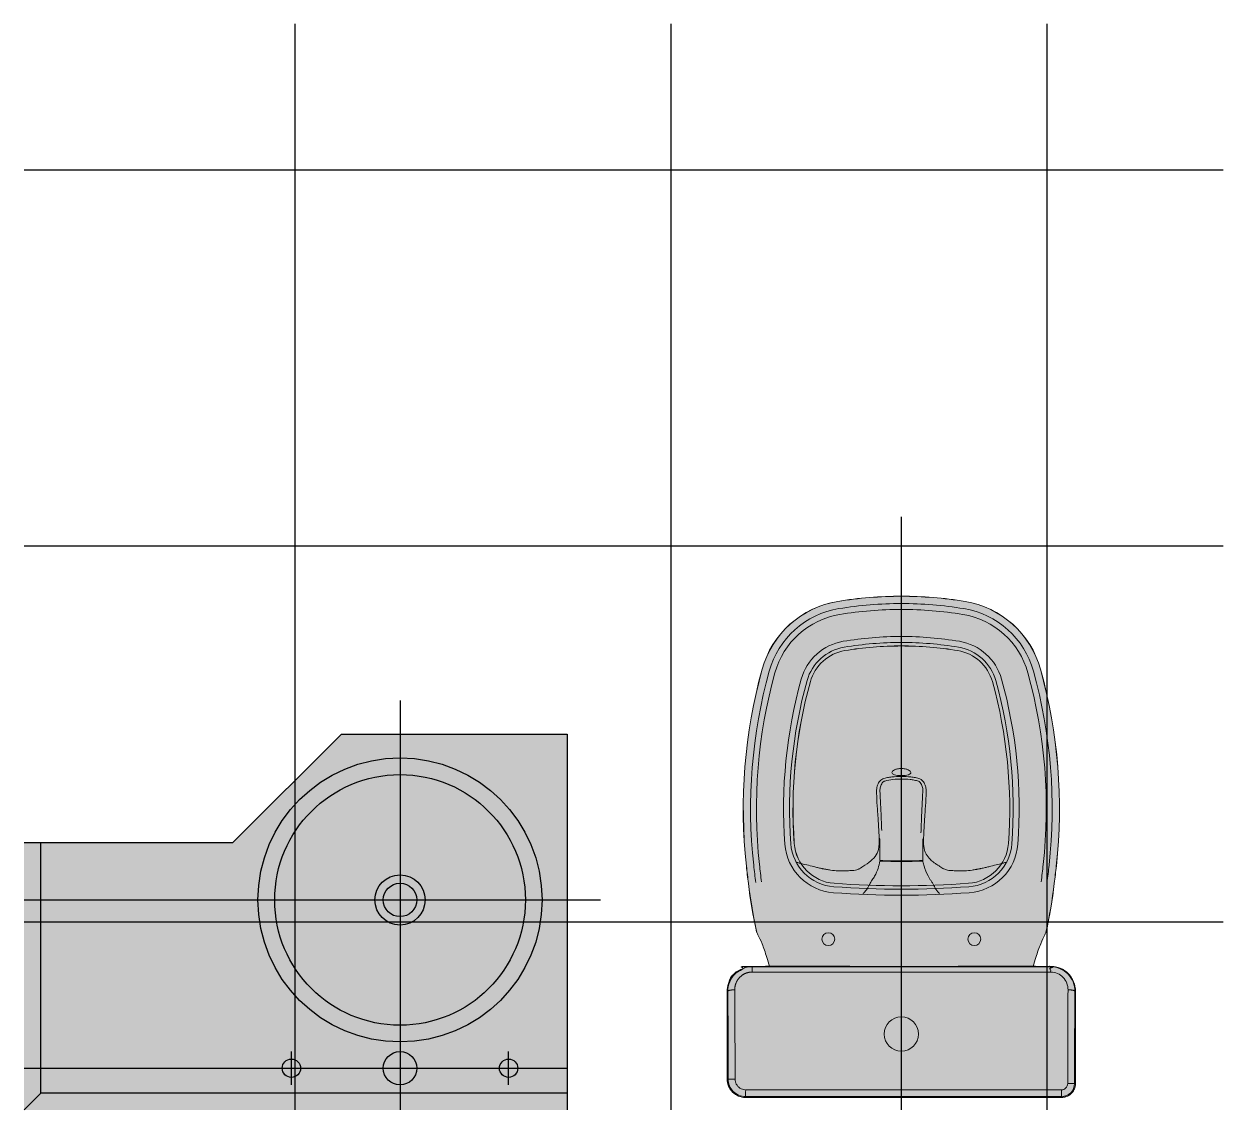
# Model space of a CAD drawing. Header units: millimetres. Extents: x -16.5 to 79.8, y -29.3 to 65.7.
# Drawn here: x -5.725 to -4.29, y -7.975 to -6.675 of the extents above; entities that cross this region are included whole.
import ezdxf

# ---------------------------------------------------------------- set-up
doc = ezdxf.new("R2010")
doc.units = ezdxf.units.MM
doc.header["$LTSCALE"] = 20
doc.linetypes.add('HIDDEN', pattern=[0.375, 0.25, -0.125])
doc.layers.add('ARQ-STA - MOBILIÁRIO_GERAL', color=251, linetype='Continuous')
doc.layers.add('ARQ-STA - PISOS_APARTAMENTOS - BANHEIROS', color=8, linetype='Continuous')

# ---------------------------------------------------------------- blocks, each defined once
blk = doc.blocks.new('MS - L1A - PRE - TOB - TIPO_1_AO_16 - MOBILIÁRIO - LAYOUT_GERAL')
at = {"layer": 'ARQ-STA - MOBILIÁRIO_GERAL'}
h = blk.add_hatch(color=255, dxfattribs=at)
h.dxf.hatch_style = 1
edge = h.paths.add_edge_path()
edge.add_arc((3315.5018, 1263.3795), 0.4717, 80.7069, 90.0006)
edge.add_arc((3315.5018, 1263.3795), 0.4717, 89.9995, 99.2931)
edge.add_arc((3315.4438, 1263.7339), 0.1127, -260.7069, -195.471)
edge.add_arc((3315.9387, 1263.5969), 0.6261, -195.471, -173.71)
edge.add_arc((3317.1934, 1263.7352), 1.8885, -173.71, -173.0728)
edge.add_arc((3315.9313, 1263.5819), 0.6171, -173.0728, -167.5958)
edge.add_spline(control_points=[(3315.3286, 1263.4493), (3315.3286, 1263.4493), (3315.3287, 1263.4489), (3315.3289, 1263.4486)], knot_values=[0, 0, 0, 0, 1, 1, 1, 1], degree=3, periodic=0)
edge.add_spline(control_points=[(3315.3289, 1263.4486), (3315.3293, 1263.4476), (3315.3298, 1263.4467), (3315.3302, 1263.4459)], knot_values=[0, 0, 0, 0, 1, 1, 1, 1], degree=3, periodic=0)
edge.add_spline(control_points=[(3315.3302, 1263.4459), (3315.3318, 1263.443), (3315.3334, 1263.4394), (3315.3351, 1263.4352)], knot_values=[0, 0, 0, 0, 1, 1, 1, 1], degree=3, periodic=0)
edge.add_spline(control_points=[(3315.3351, 1263.4352), (3315.3361, 1263.4328), (3315.337, 1263.4302), (3315.3389, 1263.4248), (3315.3398, 1263.4219), (3315.3407, 1263.419)], knot_values=[0, 0, 0, 0, 0.5, 0.5, 1, 1, 1, 1], degree=3, periodic=0)
edge.add_spline(control_points=[(3315.3408, 1263.4189), (3315.3418, 1263.4154), (3315.3429, 1263.4118), (3315.344, 1263.4082)], knot_values=[1.001746, 1.001746, 1.001746, 1.001746, 1.606549, 1.606549, 1.606549, 1.606549], degree=3, periodic=0)
edge.add_line((3315.344, 1263.4082), (3315.6596, 1263.4082))
edge.add_spline(control_points=[(3315.6596, 1263.4082), (3315.6607, 1263.4118), (3315.6618, 1263.4154), (3315.6629, 1263.4189)], knot_values=[-0.606371, -0.606371, -0.606371, -0.606371, -0.002879, -0.002879, -0.002879, -0.002879], degree=3, periodic=0)
edge.add_spline(control_points=[(3315.6629, 1263.419), (3315.6638, 1263.4219), (3315.6647, 1263.4247), (3315.6666, 1263.4302), (3315.6676, 1263.4328), (3315.6686, 1263.4352)], knot_values=[0, 0, 0, 0, 0.5, 0.5, 1, 1, 1, 1], degree=3, periodic=0)
edge.add_spline(control_points=[(3315.6686, 1263.4352), (3315.6702, 1263.4394), (3315.6719, 1263.443), (3315.6734, 1263.4459)], knot_values=[0, 0, 0, 0, 1, 1, 1, 1], degree=3, periodic=0)
edge.add_spline(control_points=[(3315.6734, 1263.4459), (3315.6739, 1263.4467), (3315.6743, 1263.4476), (3315.6748, 1263.4486)], knot_values=[0, 0, 0, 0, 1, 1, 1, 1], degree=3, periodic=0)
edge.add_spline(control_points=[(3315.6748, 1263.4486), (3315.6749, 1263.4488), (3315.675, 1263.4491), (3315.675, 1263.4493)], knot_values=[0, 0, 0, 0, 1, 1, 1, 1], degree=3, periodic=0)
edge.add_arc((3315.0725, 1263.5818), 0.6169, -12.4044, -6.9274)
edge.add_arc((3313.8102, 1263.7352), 1.8885, -6.9274, -6.29)
edge.add_arc((3315.065, 1263.5969), 0.6261, -6.29, 15.471)
edge.add_arc((3315.5598, 1263.7339), 0.1127, 15.471, 80.7069)
h = blk.add_hatch(color=255, dxfattribs=at)
h.dxf.hatch_style = 1
h.paths.add_polyline_path([(3315.1017, 1263.6863), (3315.1017, 1263.2363), (3314.4518, 1263.2363), (3314.4518, 1263.5563), (3314.7018, 1263.5563), (3314.8318, 1263.6863)])
h = blk.add_hatch(color=255, dxfattribs=at)
h.dxf.hatch_style = 1
h.paths.add_polyline_path([(3315.7102, 1263.3785), (3315.7102, 1263.268, -0.414214), (3315.6935, 1263.2513), (3315.3154, 1263.2513, -0.414214), (3315.2934, 1263.2733), (3315.2934, 1263.3785, -0.414214), (3315.3232, 1263.4082), (3315.6805, 1263.4082, -0.414215)])
at = {"layer": 'ARQ-STA - MOBILIÁRIO_GERAL', "linetype": 'Continuous', "lineweight": 18}
blk.add_line((3315.7102, 1263.268), (3315.7102, 1263.3785), dxfattribs=at)
at = {"layer": 'ARQ-STA - MOBILIÁRIO_GERAL', "linetype": 'Continuous', "lineweight": 13}
blk.add_line((3315.3154, 1263.2604), (3315.6935, 1263.2604), dxfattribs=at)
at = {"layer": 'ARQ-STA - MOBILIÁRIO_GERAL', "linetype": 'HIDDEN', "ltscale": 0.2}
for points in [[(3315.5017, 1263.9463), (3315.5017, 1263.2363)], [(3314.9018, 1263.7263), (3314.9018, 1263.2363)], [(3314.4518, 1263.4877), (3315.1418, 1263.4877)], [(3314.4518, 1263.2863), (3315.1017, 1263.2863)]]:
    blk.add_lwpolyline(points, dxfattribs=at)
at = {"layer": 'ARQ-STA - MOBILIÁRIO_GERAL', "linetype": 'Continuous', "lineweight": 18}
for points in [[(3315.3286, 1263.4493, -0.023908), (3315.3187, 1263.5074, -0.002781), (3315.3163, 1263.5283, -0.095237), (3315.3352, 1263.7639, -0.292591), (3315.4256, 1263.8451, -0.040573), (3315.5018, 1263.8513, -0.040573), (3315.578, 1263.8451, -0.292591), (3315.6684, 1263.7639, -0.095237), (3315.6873, 1263.5283)], [(3315.6873, 1263.5283, -0.002781), (3315.6849, 1263.5074, -0.023902), (3315.675, 1263.4493)], [(3315.6805, 1263.4082, -0.414214), (3315.7102, 1263.3785), (3315.7102, 1263.3785)], [(3315.6935, 1263.2513), (3315.3154, 1263.2513, -0.414214), (3315.2934, 1263.2733), (3315.2934, 1263.3785)]]:
    blk.add_lwpolyline(points, format="xyb", dxfattribs=at)
at = {"layer": 'ARQ-STA - MOBILIÁRIO_GERAL', "linetype": 'Continuous', "lineweight": 13}
for points in [[(3315.4257, 1263.845, -0.040573), (3315.5018, 1263.8512, -0.040573), (3315.578, 1263.845, -0.292591), (3315.6683, 1263.7639, -0.095237), (3315.6872, 1263.5283, -0.002781), (3315.6848, 1263.5075, -0.024218), (3315.6748, 1263.4486)], [(3315.3289, 1263.4486, -0.024218), (3315.3188, 1263.5075, -0.002781), (3315.3164, 1263.5283, -0.095237), (3315.3353, 1263.7639, -0.292591), (3315.4257, 1263.845)], [(3315.3344, 1263.5093, -0.002781), (3315.332, 1263.53, -0.095237), (3315.3505, 1263.7597, -0.292591), (3315.4282, 1263.8295, -0.040574), (3315.5018, 1263.8354, -0.040573), (3315.5755, 1263.8295, -0.292591), (3315.6532, 1263.7597, -0.095237), (3315.6716, 1263.53, -0.002781), (3315.6692, 1263.5093)]]:
    blk.add_lwpolyline(points, format="xyb", dxfattribs=at)
at = {"layer": 'ARQ-STA - MOBILIÁRIO_GERAL', "linetype": 'Continuous', "lineweight": 13, "extrusion": (0, 0, -1)}
for points in [[(-3315.6762, 1263.5085, -0.002781), (-3315.6786, 1263.5293, -0.095237), (-3315.6599, 1263.7616, -0.292591), (-3315.5766, 1263.8364, -0.040573), (-3315.5018, 1263.8425, -0.040573), (-3315.4271, 1263.8364, -0.292591), (-3315.3437, 1263.7616)], [(-3315.3437, 1263.7616, -0.095237), (-3315.3251, 1263.5293, -0.002781), (-3315.3275, 1263.5085)]]:
    blk.add_lwpolyline(points, format="xyb", dxfattribs=at)
for points in [[(-3315.6217, 1263.7521, -0.291578), (-3315.5713, 1263.7973, -0.04124), (-3315.5018, 1263.8031, -0.041239), (-3315.4323, 1263.7973, -0.291578), (-3315.382, 1263.7521, -0.08628), (-3315.3624, 1263.5545, -0.371727), (-3315.4205, 1263.4964, -0.037032), (-3315.5831, 1263.4964, -0.371727), (-3315.6413, 1263.5545, -0.08628)], [(-3315.5695, 1263.7862, -0.04124), (-3315.5018, 1263.7918, -0.04124), (-3315.4342, 1263.7862, -0.291578), (-3315.3929, 1263.749, -0.08628), (-3315.3736, 1263.5554, -0.371727), (-3315.4213, 1263.5076, -0.037032), (-3315.5823, 1263.5076, -0.371727), (-3315.63, 1263.5554, -0.08628), (-3315.6108, 1263.749, -0.291578)]]:
    blk.add_lwpolyline(points, format="xyb", close=True, dxfattribs=at)
at = {"layer": 'ARQ-STA - MOBILIÁRIO_GERAL', "linetype": 'Continuous', "lineweight": 13}
blk.add_lwpolyline([(3315.5018, 1263.7959, -0.04124), (3315.5702, 1263.7903, -0.291578), (3315.6148, 1263.7502, -0.08628), (3315.6341, 1263.555, -0.371727), (3315.5826, 1263.5035, -0.037032), (3315.421, 1263.5035, -0.371727), (3315.3695, 1263.555, -0.08628), (3315.3889, 1263.7502, -0.291578), (3315.4335, 1263.7903, -0.04124)], format="xyb", close=True, dxfattribs=at)
at = {"layer": 'ARQ-STA - MOBILIÁRIO_GERAL', "linetype": 'Continuous', "lineweight": 18, "extrusion": (0, 0, -1)}
blk.add_lwpolyline([(-3315.4213, 1263.5076, -0.037032), (-3315.5823, 1263.5076, -0.371727), (-3315.63, 1263.5554, -0.08628), (-3315.6108, 1263.749, -0.291578), (-3315.5695, 1263.7862, -0.04124), (-3315.5018, 1263.7917, -0.04124), (-3315.4342, 1263.7862, -0.291578), (-3315.3929, 1263.749, -0.08628), (-3315.3737, 1263.5554, -0.371727)], format="xyb", close=True, dxfattribs=at)
at = {"layer": 'ARQ-STA - MOBILIÁRIO_GERAL'}
for points in [[(3314.7018, 1263.5563), (3314.8318, 1263.6863), (3315.1017, 1263.6863), (3315.1017, 1263.2363)], [(3314.4518, 1263.5563), (3314.7018, 1263.5563)], [(3315.1017, 1263.2563), (3314.4718, 1263.2563), (3314.4718, 1263.5563)], [(3314.4718, 1263.2563), (3314.4518, 1263.2363)]]:
    blk.add_lwpolyline(points, dxfattribs=at)
at = {"layer": 'ARQ-STA - MOBILIÁRIO_GERAL', "linetype": 'HIDDEN', "ltscale": 0.1}
for points in [[(3314.7718, 1263.2663), (3314.7718, 1263.3063)], [(3315.0318, 1263.2663), (3315.0318, 1263.3063)]]:
    blk.add_lwpolyline(points, dxfattribs=at)
at = {"layer": 'ARQ-STA - MOBILIÁRIO_GERAL', "linetype": 'HIDDEN', "ltscale": 5}
blk.add_circle((3314.9018, 1263.4877), 0.17, dxfattribs=at)
at = {"layer": 'ARQ-STA - MOBILIÁRIO_GERAL'}
for centre, radius in [((3314.9018, 1263.4877), 0.15), ((3314.9018, 1263.4877), 0.03), ((3314.9018, 1263.4877), 0.02), ((3314.9018, 1263.2863), 0.02), ((3314.7718, 1263.2863), 0.011), ((3315.0318, 1263.2863), 0.011)]:
    blk.add_circle(centre, radius, dxfattribs=at)
at = {"layer": 'ARQ-STA - MOBILIÁRIO_GERAL', "linetype": 'Continuous', "lineweight": 18, "ltscale": 5, "extrusion": (0, 0, -1)}
for centre, radius in [((-3315.4145, 1263.4408), 0.0077), ((-3315.5891, 1263.4408), 0.0077), ((-3315.5018, 1263.3272), 0.0205)]:
    blk.add_circle(centre, radius, dxfattribs=at)
at = {"layer": 'ARQ-STA - MOBILIÁRIO_GERAL', "linetype": 'Continuous', "lineweight": 18}
for points, knots in [([(3315.5018, 1263.6365), (3315.5051, 1263.6365), (3315.5082, 1263.6369), (3315.5122, 1263.6382), (3315.5132, 1263.6392), (3315.5131, 1263.6413), (3315.512, 1263.6425), (3315.5091, 1263.6439), (3315.5078, 1263.6443), (3315.505, 1263.6449), (3315.5034, 1263.645), (3315.5018, 1263.645), (3315.5002, 1263.645), (3315.4986, 1263.6449), (3315.4958, 1263.6443), (3315.4946, 1263.6439), (3315.4916, 1263.6425), (3315.4906, 1263.6413), (3315.4905, 1263.6392), (3315.4915, 1263.6382), (3315.4945, 1263.6372), (3315.4957, 1263.637), (3315.4986, 1263.6366), (3315.5002, 1263.6365), (3315.5018, 1263.6365)], [0, 0, 0, 0, 0.25, 0.25, 0.5, 0.5, 0.75, 0.75, 0.875, 0.875, 1, 1, 1, 1.125, 1.125, 1.25, 1.25, 1.5, 1.5, 1.75, 1.75, 1.875, 1.875, 2, 2, 2, 2]), ([(3315.5305, 1263.5962), (3315.5308, 1263.6017), (3315.5311, 1263.6073), (3315.5314, 1263.6146), (3315.5315, 1263.6165), (3315.5315, 1263.6198), (3315.5314, 1263.6212), (3315.5311, 1263.6226), (3315.531, 1263.6231), (3315.5309, 1263.6235), (3315.5302, 1263.6257), (3315.5293, 1263.6274), (3315.5278, 1263.6297), (3315.5272, 1263.6305), (3315.5258, 1263.6317), (3315.5249, 1263.6322), (3315.5223, 1263.6332), (3315.5205, 1263.6337), (3315.5168, 1263.6345), (3315.5149, 1263.6348), (3315.5093, 1263.6354), (3315.5056, 1263.6356), (3315.5018, 1263.6356), (3315.4981, 1263.6356), (3315.4943, 1263.6354), (3315.4887, 1263.6348), (3315.4869, 1263.6345), (3315.4832, 1263.6337), (3315.4813, 1263.6332), (3315.4787, 1263.6322), (3315.4779, 1263.6317), (3315.4764, 1263.6305), (3315.4759, 1263.6297), (3315.4743, 1263.6274), (3315.4734, 1263.6257), (3315.4728, 1263.6235), (3315.4727, 1263.6231), (3315.4726, 1263.6227), (3315.4723, 1263.6213), (3315.4722, 1263.6198), (3315.4721, 1263.6165), (3315.4722, 1263.6146), (3315.4725, 1263.6073), (3315.4728, 1263.6017), (3315.4731, 1263.5962)], [0, 0, 0, 0, 0.625488, 0.625488, 0.83705, 0.83705, 1, 1, 1, 1.036884, 1.036884, 1.197403, 1.197403, 1.277663, 1.277663, 1.357922, 1.357922, 1.518442, 1.518442, 1.678961, 1.678961, 2, 2, 2, 2.321258, 2.321258, 2.481887, 2.481887, 2.642516, 2.642516, 2.72283, 2.72283, 2.803145, 2.803145, 2.963774, 2.963774, 3, 3, 3, 3.163702, 3.163702, 3.375074, 3.375074, 4, 4, 4, 4]), ([(3315.4753, 1263.5576), (3315.4753, 1263.5582), (3315.4752, 1263.561), (3315.4751, 1263.5656), (3315.4748, 1263.5713), (3315.4745, 1263.5764), (3315.4743, 1263.5809), (3315.474, 1263.5848), (3315.4738, 1263.5876), (3315.4737, 1263.5896), (3315.4736, 1263.5911), (3315.4734, 1263.5924), (3315.4733, 1263.5939), (3315.4732, 1263.5952), (3315.4731, 1263.5959), (3315.4731, 1263.5962)], [0, 0, 0, 0, 0.033552, 0.159858, 0.26751, 0.358125, 0.456129, 0.530778, 0.584152, 0.61643, 0.656607, 0.707981, 0.771742, 0.87783, 1, 1, 1, 1]), ([(3315.5305, 1263.5962), (3315.5305, 1263.5959), (3315.5305, 1263.5952), (3315.5303, 1263.5939), (3315.5302, 1263.5924), (3315.5301, 1263.5911), (3315.53, 1263.5896), (3315.5298, 1263.5876), (3315.5297, 1263.5848), (3315.5294, 1263.5809), (3315.5291, 1263.5764), (3315.5289, 1263.5713), (3315.5286, 1263.5656), (3315.5284, 1263.561), (3315.5284, 1263.5582), (3315.5284, 1263.5576)], [0, 0, 0, 0, 0.122166, 0.228254, 0.292014, 0.343386, 0.383563, 0.415842, 0.469217, 0.543866, 0.641871, 0.732487, 0.84014, 0.966447, 1, 1, 1, 1]), ([(3315.5274, 1263.5349), (3315.5249, 1263.5348), (3315.5178, 1263.5345), (3315.5052, 1263.5344), (3315.4906, 1263.5344), (3315.4807, 1263.5347), (3315.4763, 1263.5349)], [0, 0, 0, 0, 0.144584, 0.41997, 0.73818, 1, 1, 1, 1]), ([(3315.3286, 1263.4496), (3315.3286, 1263.4493), (3315.3287, 1263.4489), (3315.3289, 1263.4486), (3315.3293, 1263.4476), (3315.3298, 1263.4467), (3315.3302, 1263.4459), (3315.3318, 1263.443), (3315.3334, 1263.4394), (3315.3351, 1263.4352), (3315.3361, 1263.4328), (3315.337, 1263.4302), (3315.3389, 1263.4248), (3315.3398, 1263.4219), (3315.3407, 1263.419), (3315.3407, 1263.419), (3315.3408, 1263.4189), (3315.3408, 1263.4189), (3315.3418, 1263.4154), (3315.3429, 1263.4118), (3315.344, 1263.4082)], [0, 0, 0, 0, 1, 1, 1, 2, 2, 2, 3, 3, 3, 3.5, 3.5, 4, 4, 4, 4.001746, 4.001746, 4.001746, 4.606549, 4.606549, 4.606549, 4.606549]), ([(3315.6596, 1263.4082), (3315.6607, 1263.4118), (3315.6618, 1263.4154), (3315.6629, 1263.4189), (3315.6629, 1263.4189), (3315.6629, 1263.419), (3315.6629, 1263.419), (3315.6638, 1263.4219), (3315.6647, 1263.4247), (3315.6666, 1263.4302), (3315.6676, 1263.4328), (3315.6686, 1263.4352), (3315.6702, 1263.4394), (3315.6719, 1263.443), (3315.6734, 1263.4459), (3315.6739, 1263.4467), (3315.6743, 1263.4476), (3315.6748, 1263.4486), (3315.6749, 1263.4488), (3315.675, 1263.4491), (3315.675, 1263.4493)], [0, 0, 0, 0, 0.603492, 0.603492, 0.603492, 0.606371, 0.606371, 0.606371, 1.106371, 1.106371, 1.606371, 1.606371, 1.606371, 2.606371, 2.606371, 2.606371, 3.606371, 3.606371, 3.606371, 4.606371, 4.606371, 4.606371, 4.606371])]:
    blk.add_open_spline(points, degree=3, knots=knots, dxfattribs=at)
at = {"layer": 'ARQ-STA - MOBILIÁRIO_GERAL', "linetype": 'Continuous', "lineweight": 13}
for points, knots in [([(3315.4783, 1263.5709), (3315.4781, 1263.5778), (3315.4778, 1263.5846), (3315.4772, 1263.5983), (3315.4768, 1263.6051), (3315.4764, 1263.6136), (3315.4763, 1263.6153), (3315.4762, 1263.6187), (3315.4762, 1263.6204), (3315.4767, 1263.6237), (3315.4774, 1263.6253), (3315.4787, 1263.6275), (3315.4791, 1263.6282), (3315.48, 1263.6292), (3315.4804, 1263.6294), (3315.4811, 1263.6297), (3315.4815, 1263.6299), (3315.4851, 1263.6311), (3315.4885, 1263.6316), (3315.4951, 1263.6323), (3315.4985, 1263.6324), (3315.5018, 1263.6324), (3315.5053, 1263.6324), (3315.5088, 1263.6323), (3315.5139, 1263.6317), (3315.5156, 1263.6315), (3315.519, 1263.6308), (3315.5208, 1263.6304), (3315.5228, 1263.6296), (3315.5232, 1263.6294), (3315.5239, 1263.629), (3315.5242, 1263.6286), (3315.525, 1263.6275), (3315.5254, 1263.6268), (3315.5267, 1263.6245), (3315.5272, 1263.6227), (3315.5275, 1263.6193), (3315.5274, 1263.6175), (3315.5273, 1263.614), (3315.5272, 1263.6122), (3315.5268, 1263.6034), (3315.5264, 1263.5964), (3315.5258, 1263.5822), (3315.5255, 1263.5752), (3315.5253, 1263.5681)], [0, 0, 0, 0, 0.25, 0.25, 0.5, 0.5, 0.5625, 0.5625, 0.625, 0.625, 0.6875, 0.6875, 0.71875, 0.71875, 0.734375, 0.734375, 0.75, 0.75, 0.875, 0.875, 1, 1, 1, 1.125, 1.125, 1.1875, 1.1875, 1.25, 1.25, 1.265625, 1.265625, 1.28125, 1.28125, 1.3125, 1.3125, 1.375, 1.375, 1.4375, 1.4375, 1.5, 1.5, 1.75, 1.75, 2, 2, 2, 2]), ([(3315.4753, 1263.5573), (3315.4753, 1263.5572), (3315.4753, 1263.557), (3315.4753, 1263.5554), (3315.4752, 1263.554), (3315.4749, 1263.551), (3315.4747, 1263.5495), (3315.4739, 1263.5464), (3315.4734, 1263.5449), (3315.4714, 1263.5408), (3315.4695, 1263.5384), (3315.4646, 1263.5338), (3315.4616, 1263.5316), (3315.4566, 1263.5282), (3315.4548, 1263.5271), (3315.452, 1263.5253), (3315.451, 1263.5248), (3315.449, 1263.524), (3315.4479, 1263.5237), (3315.4457, 1263.5232), (3315.4445, 1263.523), (3315.4423, 1263.5228), (3315.4412, 1263.5228), (3315.438, 1263.5227), (3315.4357, 1263.5225), (3315.4312, 1263.5223), (3315.429, 1263.5224), (3315.4233, 1263.5226), (3315.4202, 1263.5229), (3315.4155, 1263.5236), (3315.4138, 1263.5239), (3315.4117, 1263.5244), (3315.4112, 1263.5245), (3315.4101, 1263.5247), (3315.4094, 1263.5247), (3315.4083, 1263.5249), (3315.4079, 1263.525), (3315.4071, 1263.5252), (3315.4067, 1263.5253), (3315.4056, 1263.5255), (3315.4047, 1263.5257), (3315.4031, 1263.5261), (3315.4024, 1263.5263), (3315.4001, 1263.5268), (3315.3986, 1263.5272), (3315.3913, 1263.529), (3315.3856, 1263.5304), (3315.3798, 1263.5318), (3315.3792, 1263.532), (3315.378, 1263.5323), (3315.3774, 1263.5325), (3315.3763, 1263.5328), (3315.3757, 1263.533), (3315.3751, 1263.5332)], [0, 0, 0, 0, 0.007224, 0.007224, 0.062951, 0.062951, 0.118677, 0.118677, 0.174404, 0.174404, 0.285857, 0.285857, 0.39731, 0.39731, 0.453037, 0.453037, 0.4809, 0.4809, 0.508764, 0.508764, 0.536627, 0.536627, 0.56449, 0.56449, 0.620217, 0.620217, 0.675943, 0.675943, 0.73167, 0.73167, 0.759533, 0.759533, 0.766499, 0.766499, 0.773465, 0.773465, 0.780431, 0.780431, 0.787397, 0.787397, 0.801328, 0.801328, 0.81526, 0.81526, 0.843123, 0.843123, 0.954577, 0.954577, 0.968508, 0.968508, 0.98244, 0.98244, 1, 1, 1, 1]), ([(3315.5283, 1263.5573), (3315.5283, 1263.5566), (3315.5284, 1263.5542), (3315.5287, 1263.551), (3315.5293, 1263.5479), (3315.5301, 1263.5453), (3315.5319, 1263.5412), (3315.5356, 1263.5367), (3315.5404, 1263.5328), (3315.544, 1263.5302), (3315.5467, 1263.5285), (3315.5491, 1263.5269), (3315.5511, 1263.5256), (3315.5529, 1263.5247), (3315.5547, 1263.524), (3315.5571, 1263.5233), (3315.5596, 1263.5229), (3315.5619, 1263.5228), (3315.564, 1263.5228), (3315.5668, 1263.5226), (3315.5702, 1263.5223), (3315.5737, 1263.5224), (3315.5792, 1263.5225), (3315.5852, 1263.523), (3315.5904, 1263.5241), (3315.5928, 1263.5246), (3315.5939, 1263.5247), (3315.595, 1263.5248), (3315.5961, 1263.5251), (3315.5977, 1263.5255), (3315.5997, 1263.5259), (3315.6028, 1263.5266), (3315.6081, 1263.5279), (3315.6153, 1263.5297), (3315.6219, 1263.5313), (3315.6262, 1263.5324), (3315.628, 1263.533), (3315.6286, 1263.5333)], [0, 0, 0, 0, 0.030875, 0.095015, 0.118974, 0.143248, 0.192299, 0.289403, 0.353192, 0.387981, 0.415891, 0.438984, 0.462113, 0.474117, 0.488267, 0.507828, 0.534004, 0.546266, 0.558162, 0.581656, 0.604823, 0.627768, 0.652776, 0.71022, 0.741145, 0.750149, 0.755834, 0.761737, 0.770269, 0.777559, 0.793144, 0.808435, 0.838403, 0.900158, 0.957468, 0.984918, 1, 1, 1, 1]), ([(3315.4558, 1263.495), (3315.4562, 1263.4954), (3315.4566, 1263.4958), (3315.4585, 1263.4976), (3315.4597, 1263.4993), (3315.4613, 1263.5019), (3315.4619, 1263.5028), (3315.4629, 1263.5047), (3315.4634, 1263.5057), (3315.4649, 1263.5084), (3315.4659, 1263.51), (3315.468, 1263.5132), (3315.469, 1263.5147), (3315.4716, 1263.5194), (3315.4729, 1263.5225), (3315.4749, 1263.5285), (3315.4756, 1263.5314), (3315.4762, 1263.5342)], [0, 0, 0, 0, 0.030081, 0.030081, 0.151321, 0.151321, 0.211941, 0.211941, 0.272561, 0.272561, 0.393801, 0.393801, 0.515041, 0.515041, 0.75752, 0.75752, 1, 1, 1, 1]), ([(3315.4762, 1263.5342), (3315.4933, 1263.5335), (3315.5104, 1263.5335), (3315.5274, 1263.5342), (3315.5274, 1263.5347), (3315.5274, 1263.5349), (3315.5274, 1263.5349)], [0, 0, 0, 0, 1, 1, 1, 2, 2, 2, 2]), ([(3315.5474, 1263.4955), (3315.5468, 1263.496), (3315.5453, 1263.4975), (3315.5433, 1263.5002), (3315.5416, 1263.5032), (3315.5403, 1263.5056), (3315.5391, 1263.5079), (3315.5375, 1263.5104), (3315.5354, 1263.5134), (3315.532, 1263.5194), (3315.5293, 1263.5262), (3315.5279, 1263.532), (3315.5275, 1263.534), (3315.5274, 1263.5342)], [0, 0, 0, 0, 0.049374, 0.136629, 0.22604, 0.284087, 0.314268, 0.392972, 0.468638, 0.542618, 0.836797, 0.982964, 1, 1, 1, 1]), ([(3315.2945, 1263.2733), (3315.2945, 1263.3086), (3315.2944, 1263.3439), (3315.2942, 1263.3785), (3315.2942, 1263.3823), (3315.2949, 1263.3861), (3315.2978, 1263.3931), (3315.2999, 1263.3964), (3315.3052, 1263.4017), (3315.3084, 1263.4039), (3315.3155, 1263.4069), (3315.3193, 1263.4077), (3315.3232, 1263.4077), (3315.4423, 1263.4077), (3315.5614, 1263.4077), (3315.6805, 1263.4077), (3315.6844, 1263.4077), (3315.6882, 1263.4069), (3315.6952, 1263.4039), (3315.6984, 1263.4018), (3315.7038, 1263.3964), (3315.7059, 1263.3931), (3315.7087, 1263.3861), (3315.7095, 1263.3823), (3315.7095, 1263.3785), (3315.7092, 1263.3421), (3315.7091, 1263.3051), (3315.7091, 1263.268), (3315.7091, 1263.2639), (3315.7074, 1263.2598), (3315.7017, 1263.2541), (3315.6976, 1263.2524), (3315.6935, 1263.2524), (3315.5675, 1263.2524), (3315.4415, 1263.2524), (3315.3154, 1263.2524), (3315.3127, 1263.2524), (3315.31, 1263.2529), (3315.3049, 1263.255), (3315.3026, 1263.2566), (3315.2968, 1263.2623), (3315.2945, 1263.2677), (3315.2945, 1263.2733)], [0, 0, 0, 0, 1, 1, 1, 1.25, 1.25, 1.5, 1.5, 1.75, 1.75, 2, 2, 2, 3, 3, 3, 3.25, 3.25, 3.5, 3.5, 3.75, 3.75, 4, 4, 4, 5, 5, 5, 5.5, 5.5, 6, 6, 6, 7, 7, 7, 7.25, 7.25, 7.5, 7.5, 8, 8, 8, 8]), ([(3315.3154, 1263.2513), (3315.3154, 1263.2513), (3315.3154, 1263.2513), (3315.3154, 1263.2513), (3315.4415, 1263.2513), (3315.5675, 1263.2513), (3315.6935, 1263.2513), (3315.6935, 1263.2543), (3315.6935, 1263.2573), (3315.6935, 1263.2604), (3315.6954, 1263.2604), (3315.6974, 1263.2612), (3315.7001, 1263.264), (3315.7009, 1263.266), (3315.7009, 1263.2679), (3315.7009, 1263.3056), (3315.701, 1263.3432), (3315.7013, 1263.3801), (3315.7013, 1263.3856), (3315.6992, 1263.3911), (3315.6935, 1263.397), (3315.6912, 1263.3986), (3315.6861, 1263.4008), (3315.6833, 1263.4014), (3315.6805, 1263.4014), (3315.5614, 1263.4014), (3315.4423, 1263.4014), (3315.3232, 1263.4014), (3315.3232, 1263.4037), (3315.3232, 1263.4059), (3315.3232, 1263.4082), (3315.3232, 1263.4082), (3315.3232, 1263.4082), (3315.3232, 1263.4082)], [0, 0, 0, 0, 1, 1, 1, 2, 2, 2, 3, 3, 3, 3.5, 3.5, 4, 4, 4, 5, 5, 5, 5.5, 5.5, 5.75, 5.75, 6, 6, 6, 7, 7, 7, 8, 8, 8, 9, 9, 9, 9])]:
    blk.add_open_spline(points, degree=3, knots=knots, dxfattribs=at)
at = {"layer": 'ARQ-STA - MOBILIÁRIO_GERAL', "linetype": 'Continuous', "lineweight": 18}
for points, weights, knots in [([(3315.4754, 1263.5617), (3315.4759, 1263.5609), (3315.4762, 1263.56), (3315.4762, 1263.5591), (3315.4762, 1263.5577), (3315.4762, 1263.5564), (3315.4762, 1263.5531), (3315.4762, 1263.5511), (3315.4762, 1263.5465), (3315.4762, 1263.5439), (3315.4762, 1263.5392), (3315.4762, 1263.537), (3315.4762, 1263.5349)], [1, 0.974876993882, 0.974876993882, 1, 1, 1, 1, 1, 1, 1, 1, 1, 1], [0, 0, 0, 0, 0.550807, 0.550807, 0.550807, 0.811629, 0.811629, 1.072451, 1.072451, 1.333273, 1.333273, 1.550807, 1.550807, 1.550807, 1.550807]), ([(3315.5275, 1263.5349), (3315.5275, 1263.537), (3315.5275, 1263.5392), (3315.5275, 1263.5439), (3315.5275, 1263.5465), (3315.5275, 1263.5511), (3315.5275, 1263.5531), (3315.5275, 1263.5564), (3315.5275, 1263.5577), (3315.5275, 1263.5591), (3315.5275, 1263.56), (3315.5278, 1263.5609), (3315.5283, 1263.5617)], [1, 1, 1, 1, 1, 1, 1, 1, 1, 1, 0.974876993882, 0.974876993882, 1], [0, 0, 0, 0, 0.216819, 0.216819, 0.47788, 0.47788, 0.73894, 0.73894, 1, 1, 1, 1.550807, 1.550807, 1.550807, 1.550807])]:
    blk.add_rational_spline(points, weights, degree=3, knots=knots, dxfattribs=at)
at = {"layer": 'ARQ-STA - MOBILIÁRIO_GERAL', "linetype": 'Continuous', "lineweight": 13}
blk.add_open_spline([(3315.4762, 1263.5342), (3315.4763, 1263.5347), (3315.4763, 1263.5349), (3315.4763, 1263.5349)], degree=3, dxfattribs=at)
for points, weights, degree, knots in [([(3315.2934, 1263.2733), (3315.2934, 1263.2733), (3315.2934, 1263.2733), (3315.2934, 1263.3259), (3315.2934, 1263.3785), (3315.2934, 1263.3785), (3315.2934, 1263.3785), (3315.2934, 1263.4082), (3315.3232, 1263.4082), (3315.5018, 1263.4082), (3315.6805, 1263.4082), (3315.6805, 1263.4082), (3315.6805, 1263.4082), (3315.7102, 1263.4082), (3315.7102, 1263.3785), (3315.7098, 1263.3785), (3315.7095, 1263.3785), (3315.7092, 1263.3801), (3315.7013, 1263.3801)], [1, 1, 1, 1, 1, 1, 1, 0.707106781187, 1, 1, 1, 1, 1, 0.707106781187, 1, 1, 1, 0.719106041629, 1], 2, [0, 0, 0, 1, 1, 2, 2, 3, 3, 4.570796, 4.570796, 5.570796, 5.570796, 6.570796, 6.570796, 8.141593, 8.141593, 9.141593, 9.141593, 10.678155, 10.678155, 10.678155]), ([(3315.3024, 1263.3801), (3315.2944, 1263.3801), (3315.2942, 1263.3785), (3315.2938, 1263.3785), (3315.2934, 1263.3785), (3315.2934, 1263.4082), (3315.3232, 1263.4082), (3315.5018, 1263.4082), (3315.6805, 1263.4082), (3315.6805, 1263.4048), (3315.6805, 1263.4014)], [1, 0.719106041629, 1, 1, 1, 0.707106781187, 1, 1, 1, 1, 1], 2, [0, 0, 0, 1.536563, 1.536563, 2.536563, 2.536563, 4.107359, 4.107359, 5.107359, 5.107359, 6.107359, 6.107359, 6.107359]), ([(3315.3232, 1263.4014), (3315.3175, 1263.4014), (3315.3121, 1263.399), (3315.3064, 1263.393), (3315.3049, 1263.3907), (3315.3029, 1263.3856), (3315.3024, 1263.3829), (3315.3024, 1263.3801), (3315.3026, 1263.3449), (3315.3028, 1263.3092), (3315.3028, 1263.2733), (3315.3028, 1263.2699), (3315.3041, 1263.2666), (3315.3088, 1263.2618), (3315.3121, 1263.2604), (3315.3154, 1263.2604), (3315.3154, 1263.2573), (3315.3154, 1263.2543), (3315.3154, 1263.2513), (3315.3026, 1263.2513), (3315.2934, 1263.2604), (3315.2934, 1263.2733), (3315.2938, 1263.2733), (3315.2942, 1263.2733), (3315.2945, 1263.2733), (3315.2947, 1263.2733), (3315.2981, 1263.2733), (3315.3028, 1263.2733)], [1, 1, 1, 1, 1, 1, 1, 1, 1, 1, 1, 1, 1, 1, 1, 1, 1, 1, 1, 0.804737854124, 0.804737854124, 1, 1, 1, 1, 0.812893605766, 0.812893605766, 1], 3, [0, 0, 0, 0, 0.5, 0.5, 0.75, 0.75, 1, 1, 1, 2, 2, 2, 2.5, 2.5, 3, 3, 3, 4, 4, 4, 5.570796, 5.570796, 5.570796, 6.570796, 6.570796, 6.570796, 8.106684, 8.106684, 8.106684, 8.106684]), ([(3315.7009, 1263.2679), (3315.7088, 1263.2679), (3315.7091, 1263.268), (3315.7097, 1263.268), (3315.7102, 1263.268), (3315.7102, 1263.2513), (3315.6935, 1263.2513), (3315.6935, 1263.2513), (3315.6935, 1263.2513), (3315.7102, 1263.2513), (3315.7102, 1263.268), (3315.7102, 1263.268), (3315.7102, 1263.268), (3315.7102, 1263.3233), (3315.7102, 1263.3785)], [1, 0.719339350192, 1, 1, 1, 0.707106781187, 1, 1, 1, 0.707106781187, 1, 1, 1, 1, 1], 2, [0, 0, 0, 1.535891, 1.535891, 2.535891, 2.535891, 4.106687, 4.106687, 5.106687, 5.106687, 6.677484, 6.677484, 7.677484, 7.677484, 8.677484, 8.677484, 8.677484])]:
    blk.add_rational_spline(points, weights, degree=degree, knots=knots, dxfattribs=at)

msp = doc.modelspace()

# ---------------------------------------------------------------- hatches: boundary and pattern name
at = {"layer": 'ARQ-STA - PISOS_APARTAMENTOS - BANHEIROS'}
h = msp.add_hatch(dxfattribs=at)
h.set_pattern_fill('_USER', color=256, scale=0.45, double=1, pattern_type=0)
h.set_pattern_definition([(0, (-4.9507, -7.7499), (0, 0.45), []), (90, (-4.9507, -7.7499), (-0.45, 3e-17), [])])
h.paths.add_polyline_path([(-4.2899, -7.9749), (-5.7249, -7.9749), (-5.7249, -6.6749), (-4.2899, -6.6749)])

# ---------------------------------------------------------------- block references
at = {"layer": 'ARQ-STA - MOBILIÁRIO_GERAL', "color": 251, "true_color": 0x636466}
msp.add_blockref('MS - L1A - PRE - TOB - TIPO_1_AO_16 - MOBILIÁRIO - LAYOUT_GERAL', (-3320.1767, -1271.2112), dxfattribs=at)

doc.saveas('drawing.dxf')
